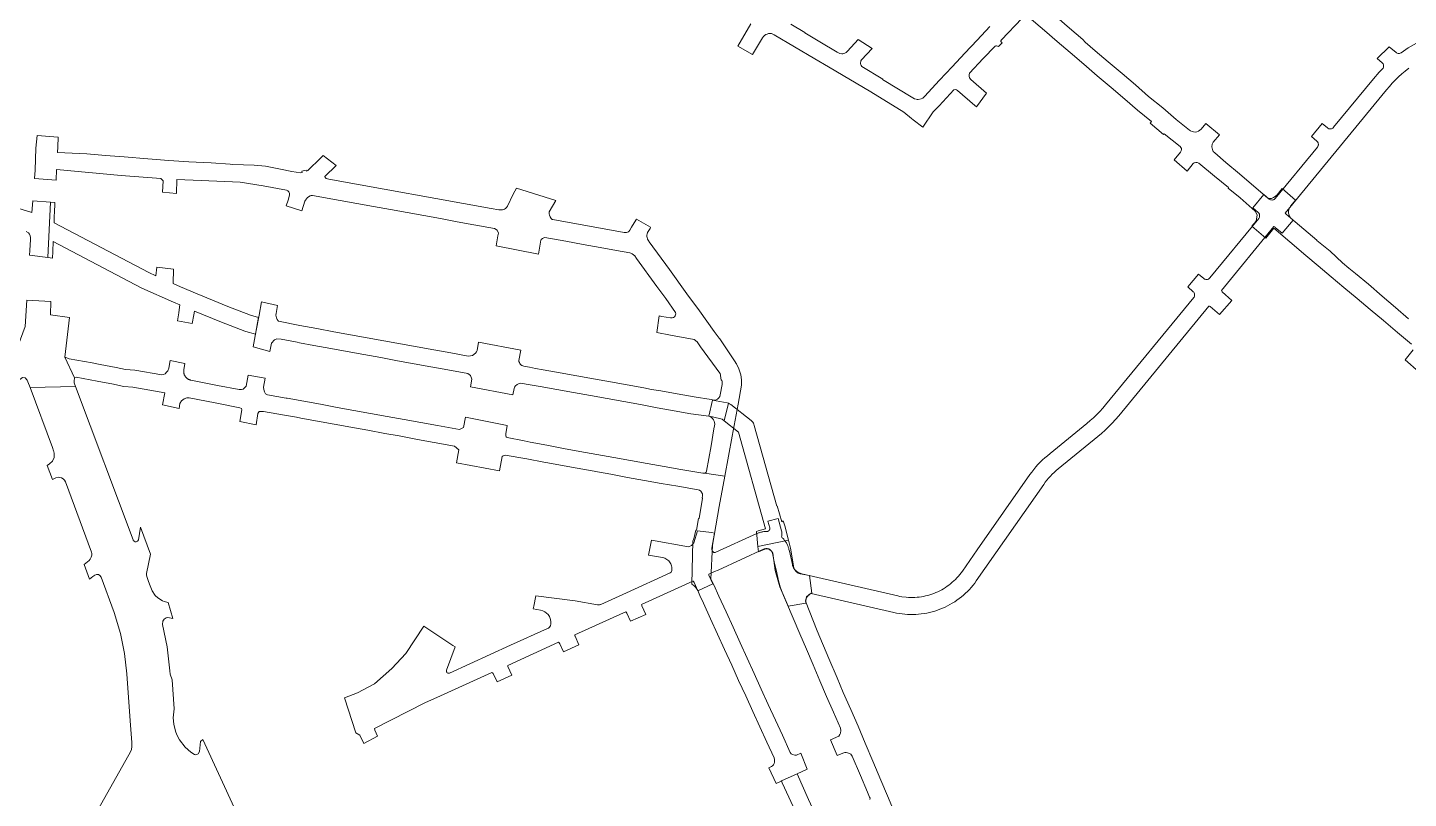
# Model space of a CAD drawing. Header units: inches. Extents: x 704148 to 723432, y 7075344 to 7101810.
# Drawn here: x 718681 to 719656, y 7086442 to 7086986 of the extents above; entities that cross this region are included whole.
import ezdxf

# ---------------------------------------------------------------- set-up
doc = ezdxf.new("R2010")
doc.units = ezdxf.units.IN
doc.header["$MEASUREMENT"] = 0
doc.layers.add('gisdb.gisadmin', color=7, linetype='Continuous', lineweight=9, true_color=0xccf5fc)

msp = doc.modelspace()

# ---------------------------------------------------------------- linework, layer by layer
at = {"layer": 'gisdb.gisadmin'}
for points in [[(719382.96, 7086992.62), (719368.69, 7086977.41), (719368.22, 7086976.69), (719368.25, 7086976.35), (719368.62, 7086975.86), (719369.11, 7086975.43), (719366.45, 7086972.69), (719365.09, 7086973.32), (719364.61, 7086973.3), (719364.07, 7086973.08), (719355.65, 7086964.26), (719345.95, 7086953.85), (719345.73, 7086952.88), (719345.73, 7086951.9), (719346.1, 7086950.67), (719347, 7086949.43), (719357.9426, 7086939.93), (719351.0608, 7086930.0723), (719349.72, 7086931.23), (719337.58, 7086941.7), (719336.8, 7086942.16), (719336.03, 7086942.34), (719335.13, 7086942.26), (719334.9295, 7086942.1531), (719324.489, 7086931.0053), (719322.9032, 7086929.3123), (719321.5274, 7086927.8437), (719321.297, 7086927.6056), (719320.406, 7086926.685), (719313.085, 7086915.858), (719306.2669, 7086921.1201), (719305.067, 7086922.0652), (719299.5671, 7086926.3971), (719276.3674, 7086940.8047), (719246.4146, 7086958.3957), (719236.9033, 7086964.0402), (719208.1522, 7086981.1372), (719207.2076, 7086981.585), (719206.1997, 7086981.8621), (719205.159, 7086981.9601), (719204.117, 7086981.8759), (719203.1055, 7086981.6122), (719202.1551, 7086981.1769), (719201.2947, 7086980.5833), (719200.5504, 7086979.8493), (719199.9447, 7086978.9973), (719192.8952, 7086967.0693), (719182.4829, 7086973.0812), (719191.72, 7086988.83)], [(719658.14, 7086762.62), (719648.3, 7086770.87), (719638.26, 7086779.3), (719628.95, 7086787.1), (719619.66, 7086794.9), (719610.42, 7086802.54), (719601.32, 7086810.06), (719592.1, 7086817.96), (719583.57, 7086825.26), (719561, 7086844.6), (719555.3111, 7086837.5043), (719545.3377, 7086845.9002), (719548.34, 7086849.54), (719549.16, 7086854.03), (719547.59, 7086856.63), (719537, 7086866.02), (719528.59, 7086872.81), (719528.92, 7086873.22), (719518.97, 7086881.34), (719507.84, 7086890.42), (719506.66, 7086890.8), (719505.9, 7086890.86), (719504.68, 7086890.56), (719504.02, 7086890.08), (719499.5799, 7086884.6795), (719490.6121, 7086892.8603), (719494.96, 7086898.16), (719495.46, 7086899.14), (719495.7, 7086900.06), (719495.6, 7086900.66), (719495.3, 7086901.52), (719494.64, 7086902.22), (719483.5, 7086911.24), (719483.01, 7086910.64), (719473.47, 7086918.57), (719474.42, 7086919.74), (719464.6, 7086927.88), (719455.59, 7086935.65), (719446.06, 7086943.76), (719436.25, 7086952.15), (719426.74, 7086960.29), (719417.12, 7086968.52), (719407.99, 7086976.33), (719398.91, 7086984.1), (719388.18, 7086993.28)], [(719407.59, 7086993.48), (719416.7, 7086985.62), (719425.96, 7086977.64), (719427.66, 7086975.74), (719434.8, 7086969.71), (719443.87, 7086962.06), (719453.7, 7086953.77), (719463.14, 7086945.8), (719472.5, 7086937.58), (719482.44, 7086929.44), (719491.98, 7086921.3), (719501.31, 7086913.75), (719502.14, 7086913.18), (719503.2, 7086912.68), (719504.23, 7086912.44), (719505.34, 7086912.39), (719506.55, 7086912.57), (719507.67, 7086912.97), (719508.74, 7086913.64), (719509.55, 7086914.36), (719512.8998, 7086918.5065), (719522.4257, 7086910.4992), (719517.99, 7086905.25), (719517.35, 7086903.91), (719517.13, 7086902.03), (719517.47, 7086900.13), (719518.13, 7086898.69), (719519.11, 7086897.62), (719526.96, 7086890.97), (719536.65, 7086882.77), (719556.71, 7086865.81), (719557.84, 7086865.5), (719559.35, 7086865.56), (719560.69, 7086866.11), (719561.92, 7086866.77), (719563.29, 7086868.07), (719566.7513, 7086872.4537), (719576.0982, 7086864.2829), (719572.65, 7086859.95), (719571.63, 7086858.13), (719571.25, 7086856.73), (719571.29, 7086855.09), (719571.65, 7086853.74), (719572.16, 7086852.48), (719572.79, 7086851.68), (719591.23, 7086835.99), (719591.14, 7086835.88), (719600.55, 7086828.24), (719609.28, 7086820.08), (719613.88, 7086816.25), (719618.5, 7086812.4), (719627.68, 7086804.96), (719637.41, 7086796.54), (719646.75, 7086788.47), (719655.92, 7086780.54)], [(719219.78, 7086988.55), (719229.8, 7086982.56), (719229.7, 7086982.4), (719240.23, 7086976.02), (719252.48, 7086968.75), (719254.56, 7086967.76), (719255.79, 7086967.57), (719256.65, 7086967.65), (719257.89, 7086968.13), (719258.83, 7086968.66), (719259.79, 7086969.61), (719267.2921, 7086977.6719), (719277.2239, 7086971.3183), (719269.74, 7086963.27), (719269.39, 7086962.61), (719269.15, 7086960.82), (719269.24, 7086959.92), (719269.51, 7086959.26), (719270.11, 7086958.66), (719284.85, 7086949.69), (719284.6, 7086949.42), (719305.93, 7086936.6), (719307.28, 7086935.84), (719308.28, 7086935.52), (719309.06, 7086935.41), (719309.8, 7086935.41), (719311.95, 7086935.85), (719312.97, 7086936.4), (719314.27, 7086937.6), (719324.81, 7086948.9), (719333.78, 7086958.49), (719342.74, 7086968.07), (719351.38, 7086977.31), (719360.32, 7086986.87)], [(719656.1447, 7086957.4067), (719653.6867, 7086955.4704), (719651.2943, 7086953.4537), (719648.9702, 7086951.3586), (719646.7169, 7086949.1875), (719644.5369, 7086946.9428), (719642.4327, 7086944.6271), (719640.4064, 7086942.2427), (719568.8931, 7086855.2018), (719569.2014, 7086854.7794), (719569.517, 7086854.4677), (719574.5337, 7086850.1982), (719566.7801, 7086840.8837), (719561.9289, 7086845.0481), (719561.5039, 7086845.3529), (719560.9977, 7086845.592), (719523.8791, 7086800.4139), (719524.125, 7086799.9533), (719524.408, 7086799.6357), (719531.3057, 7086793.382), (719522.5286, 7086783.665), (719515.8922, 7086789.1176), (719515.449, 7086789.3935), (719514.9606, 7086789.504), (719514.9494, 7086789.5453), (719451.3322, 7086712.115), (719449.0696, 7086709.4521), (719446.7203, 7086706.8654), (719444.2869, 7086704.3578), (719441.7719, 7086701.9319), (719439.1781, 7086699.5905), (719436.5084, 7086697.336), (719408.5925, 7086674.5411), (719407.164, 7086673.3331), (719405.778, 7086672.0765), (719404.4362, 7086670.7728), (719403.1401, 7086669.4237), (719401.8914, 7086668.0307), (719400.6914, 7086666.5954), (719399.5416, 7086665.1196), (719398.4433, 7086663.6051), (719350.8301, 7086595.5025), (719349.6876, 7086593.9277), (719348.4908, 7086592.3936), (719347.2413, 7086590.9022), (719345.9405, 7086589.4554), (719344.59, 7086588.0548), (719343.1914, 7086586.7022), (719341.7465, 7086585.3993), (719340.257, 7086584.1475), (719338.7247, 7086582.9485), (719337.1515, 7086581.8036), (719335.5394, 7086580.7144), (719333.8902, 7086579.6821), (719332.206, 7086578.7079), (719330.4888, 7086577.7932), (719328.7407, 7086576.9389), (719326.9639, 7086576.1461), (719325.1606, 7086575.4158), (719323.3328, 7086574.7488), (719321.4829, 7086574.1461), (719319.6131, 7086573.6083), (719317.7256, 7086573.136), (719315.8228, 7086572.7299), (719313.907, 7086572.3904), (719311.9805, 7086572.118), (719310.0457, 7086571.913), (719308.105, 7086571.7756), (719306.1606, 7086571.706), (719304.2149, 7086571.7044), (719302.2704, 7086571.7706), (719300.3294, 7086571.9046), (719298.3942, 7086572.1063), (719296.4673, 7086572.3753), (719294.5509, 7086572.7115), (719292.6474, 7086573.1143), (719234.3209, 7086586.5246), (719233.8395, 7086586.3192), (719233.3778, 7086586.0726), (719232.9393, 7086585.7866), (719232.5275, 7086585.4636), (719232.1454, 7086585.1059), (719231.7958, 7086584.7162), (719231.4816, 7086584.2976), (719231.2051, 7086583.8532), (719230.9684, 7086583.3864), (719230.7732, 7086582.9007), (719230.6211, 7086582.3998), (719230.5133, 7086581.8876), (719230.4505, 7086581.368), (719230.4332, 7086580.8448), (719230.4616, 7086580.3222), (719230.5354, 7086579.804), (719230.5615, 7086579.6725), (719218.0819, 7086577.6496), (719213.7644, 7086587.3974), (719212.3232, 7086591.2863), (719211.6189, 7086593.8683), (719211.4678, 7086594.5357), (719209.9903, 7086601.0614), (719208.1984, 7086608.9758), (719206.827, 7086615.0329), (719206.6011, 7086615.7385), (719206.256, 7086616.394), (719205.8024, 7086616.9797), (719204.9493, 7086617.6891), (719204.2907, 7086618.0282), (719203.2177, 7086618.3105), (719202.1083, 7086618.3055), (719201.0379, 7086618.0136), (719168.5992, 7086603.0686), (719166.0131, 7086602.12), (719161.9408, 7086600.2719), (719161.9787, 7086600.0092), (719162.0691, 7086599.5387), (719164.8396, 7086593.3407), (719154.1683, 7086588.5159), (719151.5043, 7086594.4296), (719151.1609, 7086594.9846), (719150.8981, 7086595.2603), (719150.7547, 7086595.1952), (719114.5041, 7086578.7434), (719114.5484, 7086578.3099), (719114.7242, 7086577.7536), (719117.3986, 7086571.8124), (719106.6139, 7086566.9141), (719103.968, 7086572.6694), (719103.6396, 7086573.2964), (719103.3724, 7086573.6184), (719101.7702, 7086572.9661), (719067.2951, 7086557.3187), (719067.3282, 7086556.894), (719067.3819, 7086556.6916), (719067.482, 7086556.4276), (719070.1902, 7086550.3819), (719059.3605, 7086545.4165), (719056.7125, 7086550.9045), (719056.2611, 7086551.7527), (719055.9056, 7086552.1493), (719019.939, 7086535.8264), (719019.9928, 7086535.4116), (719020.1466, 7086534.9452), (719022.8548, 7086528.8996), (719012.4773, 7086524.162), (719009.6374, 7086530.1158), (719009.4084, 7086530.3381), (719009.137, 7086530.5559), (719008.8136, 7086530.7687), (718972.4032, 7086514.3628), (718961.3655, 7086509.3541), (718925.9805, 7086491.2548), (718926.07, 7086490.12), (718928.1349, 7086485.8714), (718918.4762, 7086480.6958), (718915.5471, 7086486.4918), (718912.7426, 7086488.1745), (718904.6407, 7086512.9787), (718913.9579, 7086516.4064), (718925.9237, 7086522.8879), (718938.2635, 7086533.4827), (718948.1104, 7086544.0774), (718960.6994, 7086563.3973), (718981.19, 7086549.81), (718982.9473, 7086548.855), (718976.8579, 7086532.4143), (718976.7536, 7086532.1746), (718976.6924, 7086531.9204), (718976.6855, 7086531.5288), (718976.78, 7086531.1489), (718976.8966, 7086530.9148), (718977.2417, 7086530.5245), (718977.5772, 7086530.3227), (718977.9536, 7086530.2146), (718978.3451, 7086530.2077), (718978.7958, 7086530.3322), (719022.0514, 7086549.9631), (719048.1449, 7086561.8053), (719048.1316, 7086561.8234), (719048.7523, 7086562.1476), (719049.291, 7086562.5903), (719050.0995, 7086563.72), (719050.4728, 7086565.0581), (719050.489, 7086566.6268), (719050.2325, 7086568.1745), (719049.3558, 7086570.3543), (719048.4692, 7086571.6485), (719047.3714, 7086572.7692), (719046.0956, 7086573.6822), (719044.6807, 7086574.3598), (719043.0433, 7086574.8041), (719038.0069, 7086575.6716), (719038.3464, 7086577.6426), (719039.8173, 7086584.9607), (719067.6922, 7086581.2772), (719083.3755, 7086578.556), (719084.6979, 7086578.5484), (719085.467, 7086578.753), (719085.7124, 7086578.8547), (719103.8221, 7086587.0735), (719134.6079, 7086601.0452), (719135.3481, 7086601.6233), (719135.7921, 7086602.747), (719135.8834, 7086603.5696), (719135.8968, 7086604.1214), (719135.8721, 7086604.6728), (719135.8095, 7086605.2212), (719135.645, 7086606.0324), (719135.3977, 7086606.8222), (719135.07, 7086607.5823), (719134.6656, 7086608.3045), (719134.1887, 7086608.981), (719133.6444, 7086609.6046), (719133.0387, 7086610.1686), (719132.3779, 7086610.6671), (719131.6691, 7086611.0945), (719130.92, 7086611.4465), (719130.1385, 7086611.7192), (719129.333, 7086611.9097), (719119.4725, 7086613.7086), (719121.5528, 7086624.2236), (719147.7281, 7086619.4248), (719149.7847, 7086620.5466), (719151.4251, 7086622.3116), (719153.893, 7086630.9098), (719163.9168, 7086629.5202), (719165.8908, 7086629.199), (719164.1559, 7086618.5366), (719164.1218, 7086618.2711), (719164.1055, 7086618.0039), (719164.1146, 7086617.6026), (719164.1431, 7086617.3364), (719164.21, 7086617.0031), (719164.2765, 7086616.8077), (719164.4679, 7086616.4428), (719164.7301, 7086616.1248), (719164.9387, 7086615.9456), (719165.2928, 7086615.7347), (719165.6158, 7086615.6175), (719166.0915, 7086615.5496), (719166.5023, 7086615.5834), (719166.8333, 7086615.6755), (719166.9605, 7086615.728), (719195.9663, 7086628.8918), (719196.475, 7086629.1123), (719196.991, 7086629.3153), (719197.5135, 7086629.5006), (719198.0421, 7086629.6679), (719198.5761, 7086629.8172), (719199.1148, 7086629.9481), (719199.6577, 7086630.0605), (719200.2041, 7086630.1544), (719200.7534, 7086630.2296), (719201.305, 7086630.286), (719201.8581, 7086630.3235), (719202.4123, 7086630.3422), (719202.9667, 7086630.3419), (719203.1761, 7086630.3492), (719203.2456, 7086630.3566), (719203.3148, 7086630.3663), (719203.3836, 7086630.3784), (719203.5197, 7086630.4099), (719203.5869, 7086630.4292), (719203.6534, 7086630.4508), (719203.719, 7086630.4747), (719203.7838, 7086630.5009), (719203.8476, 7086630.5293), (719203.9104, 7086630.56), (719203.9721, 7086630.5928), (719204.0326, 7086630.6278), (719204.0918, 7086630.6648), (719204.1497, 7086630.7039), (719204.2063, 7086630.745), (719204.2613, 7086630.7881), (719204.3148, 7086630.833), (719204.3667, 7086630.8798), (719204.4169, 7086630.9284), (719204.4654, 7086630.9787), (719204.5121, 7086631.0307), (719204.557, 7086631.0842), (719204.6, 7086631.1393), (719204.641, 7086631.1959), (719204.68, 7086631.2538), (719204.717, 7086631.3131), (719204.7519, 7086631.3737), (719204.7846, 7086631.4354), (719204.8152, 7086631.4983), (719204.8436, 7086631.5621), (719204.8697, 7086631.6269), (719204.8935, 7086631.6926), (719204.915, 7086631.7591), (719204.9342, 7086631.8263), (719204.951, 7086631.8941), (719204.9655, 7086631.9625), (719204.9775, 7086632.0313), (719204.9871, 7086632.1005), (719204.9944, 7086632.17), (719204.9991, 7086632.2397), (719205.0015, 7086632.3096), (719205.0014, 7086632.3794), (719204.9988, 7086632.4493), (719204.9939, 7086632.519), (719204.9864, 7086632.5885), (719204.9766, 7086632.6576), (719204.9644, 7086632.7264), (719204.9497, 7086632.7948), (719204.9327, 7086632.8625), (719203.6411, 7086637.6507), (719210.8822, 7086639.6041), (719213.2383, 7086630.8699), (719213.4041, 7086630.1232), (719213.5001, 7086629.3879), (719213.5317, 7086628.647), (719213.4986, 7086627.9062), (719213.401, 7086627.1712), (719213.2397, 7086626.4474), (719213.6503, 7086626.0843), (719214.0485, 7086625.7075), (719214.4337, 7086625.3176), (719214.8055, 7086624.9148), (719215.1636, 7086624.4998), (719215.5074, 7086624.0729), (719216.1509, 7086623.1855), (719216.4499, 7086622.7261), (719216.7332, 7086622.2568), (719217.0005, 7086621.7783), (719217.4859, 7086620.7955), (719217.7035, 7086620.2924), (719217.904, 7086619.7822), (719218.0872, 7086619.2656), (719218.2528, 7086618.7431), (719218.4007, 7086618.2153), (719218.5308, 7086617.6828), (719218.8071, 7086616.4624), (719220.9504, 7086606.9958), (719221.021, 7086606.7068), (719221.1015, 7086606.4203), (719221.1916, 7086606.1368), (719221.2912, 7086605.8565), (719221.4004, 7086605.5797), (719221.5189, 7086605.3068), (719221.6466, 7086605.0381), (719221.7834, 7086604.7738), (719221.9291, 7086604.5144), (719222.0835, 7086604.2601), (719222.2465, 7086604.0112), (719222.4178, 7086603.768), (719222.5974, 7086603.5307), (719222.7848, 7086603.2997), (719222.9801, 7086603.0751), (719223.1828, 7086602.8574), (719223.3928, 7086602.6467), (719223.6099, 7086602.4432), (719223.8338, 7086602.2472), (719224.0642, 7086602.059), (719224.3008, 7086601.8787), (719224.5435, 7086601.7065), (719224.7919, 7086601.5427), (719225.0457, 7086601.3874), (719225.3046, 7086601.2409), (719225.5684, 7086601.1032), (719225.8367, 7086600.9746), (719226.1092, 7086600.8552), (719226.3856, 7086600.7451), (719226.6656, 7086600.6445), (719226.9488, 7086600.5534), (719227.235, 7086600.4721), (719227.5238, 7086600.4005), (719295.3363, 7086584.8091), (719296.8301, 7086584.493), (719298.3339, 7086584.2293), (719301.3647, 7086583.8598), (719302.888, 7086583.7547), (719304.4139, 7086583.7027), (719305.9408, 7086583.704), (719307.4666, 7086583.7586), (719308.9897, 7086583.8664), (719310.508, 7086584.0273), (719312.0198, 7086584.2411), (719313.5233, 7086584.5075), (719315.0165, 7086584.8262), (719316.4977, 7086585.1968), (719317.965, 7086585.6189), (719319.4167, 7086586.0919), (719320.8511, 7086586.6153), (719322.2663, 7086587.1884), (719323.6606, 7086587.8105), (719325.0324, 7086588.4809), (719326.38, 7086589.1988), (719327.7017, 7086589.9633), (719328.9959, 7086590.7734), (719330.261, 7086591.6282), (719331.4956, 7086592.5266), (719332.698, 7086593.4675), (719333.8669, 7086594.4498), (719335.0008, 7086595.4723), (719336.0984, 7086596.5338), (719337.1582, 7086597.6329), (719338.179, 7086598.7683), (719339.1596, 7086599.9387), (719340.0987, 7086601.1425), (719340.9953, 7086602.3784), (719351.4303, 7086617.3039), (719388.6086, 7086670.481), (719389.9497, 7086672.3305), (719391.3539, 7086674.1327), (719392.8193, 7086675.8855), (719394.3443, 7086677.5866), (719395.9271, 7086679.2342), (719397.5657, 7086680.8262), (719399.2582, 7086682.3608), (719401.0027, 7086683.836), (719402.9597, 7086685.434), (719428.9186, 7086706.6309), (719431.2854, 7086708.6295), (719433.5848, 7086710.7053), (719435.8144, 7086712.8559), (719437.9717, 7086715.079), (719440.0545, 7086717.3721), (719442.0603, 7086719.7328), (719504.3711, 7086795.576), (719504.5478, 7086795.8338), (719504.7798, 7086796.2997), (719504.9468, 7086796.9012), (719504.9858, 7086797.5242), (719504.8674, 7086798.2422), (719504.6306, 7086798.8197), (719504.3452, 7086799.255), (719503.989, 7086799.6344), (719500.1024, 7086803.1124), (719507.6484, 7086812.1265), (719511.4285, 7086808.9448), (719511.9399, 7086808.5975), (719512.3159, 7086808.4276), (719512.8127, 7086808.2904), (719513.4289, 7086808.2407), (719513.9413, 7086808.2967), (719514.8106, 7086808.6138), (719515.3181, 7086808.9668), (719515.6783, 7086809.3355), (719550.2099, 7086851.3649), (719550.5031, 7086851.7922), (719550.7514, 7086852.362), (719550.877, 7086852.9708), (719550.8615, 7086853.6953), (719550.6727, 7086854.395), (719550.3217, 7086855.029), (719549.8288, 7086855.5603), (719545.9565, 7086858.8342), (719553.7883, 7086868.2772), (719557.5517, 7086865.094), (719558.0632, 7086864.7451), (719558.5368, 7086864.5397), (719559.0386, 7086864.4186), (719559.6571, 7086864.3893), (719560.1681, 7086864.4624), (719560.5631, 7086864.5834), (719561.0275, 7086864.809), (719561.3667, 7086865.0448), (719561.8071, 7086865.4801), (719591.6426, 7086901.7938), (719591.827, 7086902.0435), (719591.9846, 7086902.3109), (719592.0739, 7086902.4976), (719592.1832, 7086902.788), (719592.262, 7086903.0882), (719592.3093, 7086903.395), (719592.3231, 7086903.6014), (719592.3171, 7086903.9117), (719592.279, 7086904.2198), (719592.236, 7086904.4222), (719592.1456, 7086904.7191), (719592.0251, 7086905.0051), (719591.9285, 7086905.1882), (719591.7607, 7086905.4492), (719591.6342, 7086905.613), (719591.4967, 7086905.7677), (719591.2712, 7086905.981), (719587.3964, 7086909.2853), (719595.0188, 7086918.4632), (719598.7892, 7086915.2807), (719599.036, 7086915.0933), (719599.7742, 7086914.7276), (719600.481, 7086914.583), (719601.0996, 7086914.5967), (719601.7022, 7086914.737), (719602.1737, 7086914.9465), (719602.5206, 7086915.1704), (719602.9057, 7086915.5137), (719603.1175, 7086915.7584), (719631.1345, 7086949.8605), (719635.339, 7086954.6751), (719637.548, 7086956.9854), (719637.7533, 7086957.2164), (719637.988, 7086957.5549), (719638.2797, 7086958.2128), (719638.373, 7086958.6141), (719638.4063, 7086958.9213), (719638.3912, 7086959.4358), (719638.3159, 7086959.8407), (719638.2234, 7086960.1356), (719638.0538, 7086960.511), (719637.95, 7086960.6891), (719637.7072, 7086961.0218), (719637.4211, 7086961.3181), (719633.8786, 7086964.3031), (719642.4177, 7086972.5628), (719647.1549, 7086968.5603), (719647.5831, 7086968.2584), (719648.0573, 7086968.0356), (719648.5631, 7086967.8987), (719648.98, 7086967.8539), (719649.5033, 7086967.8803), (719650.014, 7086967.9973), (719650.5883, 7086968.2522), (719650.8523, 7086968.4233), (719655.7259, 7086971.755), (719663.7316, 7086976.4268)], [(718671.07, 7086859.54), (718683.89, 7086855.61), (718684.6486, 7086863.8932), (718697.1073, 7086862.8831), (718695.2958, 7086823.8421), (718682.3816, 7086825.3918), (718682.66, 7086828.65), (718683.02, 7086836.45), (718683.02, 7086837.83), (718682.91, 7086839.05), (718682.44, 7086840.24), (718681.64, 7086841.15), (718679.99, 7086842.2)], [(719663.2711, 7086743.0081), (719653.6662, 7086751.4455), (719659.3, 7086758.5)], [(718729.1691, 7086431.3146), (718753.7026, 7086474.6765), (718754.436, 7086476.4918), (718754.6746, 7086478.4351), (718754.5497, 7086480.4232), (718754.4793, 7086481.4299), (718753.4192, 7086496.5979), (718751.097, 7086529.8244), (718749.47, 7086544.109), (718746.6042, 7086558.1974), (718742.106, 7086573.1393), (718732.8221, 7086598.0801), (718731.9202, 7086599.3443), (718731.0133, 7086599.8573), (718729.7244, 7086600.0154), (718728.4893, 7086599.614), (718727.1375, 7086598.5728), (718724.796, 7086596.7029), (718720.9476, 7086606.9932), (718724.5466, 7086609.955), (718725.2304, 7086610.7464), (718725.9737, 7086612.1251), (718726.3348, 7086613.6492), (718726.3499, 7086614.695), (718726.1832, 7086615.7275), (718707.634, 7086665.4308), (718707.0211, 7086666.5832), (718706.1308, 7086667.5378), (718705.0238, 7086668.2293), (718702.4711, 7086668.6563), (718700.8564, 7086668.2196), (718698.4628, 7086667.1154), (718694.7939, 7086676.9257), (718696.5115, 7086678.1388), (718698.4681, 7086680.1114), (718699.6321, 7086682.6342), (718699.8631, 7086685.4029), (718699.6154, 7086686.7752), (718699.3877, 7086687.4055), (718698.5941, 7086689.6024), (718682.7321, 7086732.0162), (718714.8971, 7086732.7953), (718755.4498, 7086624.3612), (718755.5999, 7086624.0465), (718755.9214, 7086623.6351), (718756.1904, 7086623.4134), (718756.8225, 7086623.1254), (718757.1663, 7086623.0679), (718757.6877, 7086623.0953), (718758.1842, 7086623.2567), (718758.4846, 7086623.4336), (718758.7497, 7086623.6601), (718758.9714, 7086623.9291), (718759.1431, 7086624.2325), (718759.2084, 7086624.3943), (718760.5933, 7086633.4462), (718767.7186, 7086614.3938), (718764.9571, 7086600.6615), (718764.8866, 7086599.6197), (718765.1003, 7086598.62), (718765.0882, 7086598.5951), (718765.1291, 7086598.4855), (718765.136, 7086598.4669), (718766.1415, 7086595.7727), (718767.0808, 7086593.2608), (718768.9187, 7086588.5094), (718771.0517, 7086585.2255), (718772.9168, 7086583.393), (718776.2377, 7086581.3183), (718777.4511, 7086580.8282), (718780.2749, 7086580.126), (718783.4785, 7086569.0065), (718779.8909, 7086569.512), (718778.8707, 7086569.2891), (718777.4075, 7086568.3632), (718776.4727, 7086566.9057), (718776.3411, 7086564.5785), (718779.4959, 7086548.8635), (718781.423, 7086531.9439), (718781.586, 7086529.6123), (718783.0024, 7086525.6173), (718784.4977, 7086505.1779), (718783.7453, 7086498.7174), (718784.1635, 7086494.3867), (718785.4411, 7086489.2619), (718786.4098, 7086486.8024), (718788.3455, 7086483.2024), (718792.2939, 7086478.0782), (718796.2799, 7086474.613), (718798.7777, 7086472.9901), (718799.8508, 7086472.7366), (718801.4961, 7086473.31), (718802.42, 7086475.0268), (718803.163, 7086481.9684), (718804.69, 7086483.44), (718828.16, 7086432.4)], [(719275.71, 7086441.04), (719275.8585, 7086441.9588), (719275.5031, 7086442.7961), (719274.0044, 7086446.3276), (719269.0674, 7086457.9713), (719263.08, 7086471.66), (719262.22, 7086473.02), (719261.32, 7086473.62), (719259.94, 7086474.12), (719258.87, 7086474.27), (719258.04, 7086474.22), (719256.5, 7086473.93), (719252.5884, 7086472.1598), (719247.9226, 7086483.2713), (719253.84, 7086485.92), (719254.57, 7086486.88), (719255, 7086487.96), (719255.28, 7086489.82), (719254.88, 7086491.46), (719250.06, 7086502.71), (719245.0848, 7086513.8196), (719240.406, 7086524.873), (719235.6576, 7086536.1011), (719230.9434, 7086547.2323), (719226.29, 7086558.13), (719221.56, 7086569.18), (719216.86, 7086580.17), (719212.11, 7086591.26), (719208.82, 7086602.74), (719207.05, 7086615.08), (719206.21, 7086616.55), (719204.73, 7086617.64), (719203.19, 7086618.16), (719202.34, 7086618.12), (719201.41, 7086617.93), (719196.9889, 7086615.9281), (719196.6031, 7086619.8135), (719218.2417, 7086624.1412), (719219.66, 7086618.45), (719222.06, 7086604.76), (719222.57, 7086603.48), (719223.63, 7086602.16), (719225.04, 7086601.01), (719226.44, 7086600.46), (719232.9876, 7086599.1949), (719234.6135, 7086586.73), (719234.25, 7086586.73), (719232.46, 7086585.7), (719230.92, 7086584.16), (719230.15, 7086581.08), (719238.47, 7086560.23), (719246.78, 7086540.61), (719252.51, 7086527.06), (719256.93, 7086516.62), (719262.3, 7086504.65), (719267.3, 7086492.85), (719272.36, 7086480.95), (719277.79, 7086468.14), (719283.44, 7086454.81), (719288.13, 7086443.76), (719294.32, 7086429.17)]]:
    msp.add_lwpolyline(points, dxfattribs=at)
for points in [[(719138.5, 7086784.89), (719131.67, 7086794.78), (719125.36, 7086803.44), (719110.97, 7086823.2), (719109.68, 7086824.91), (719108.87, 7086825.77), (719107.93, 7086826.48), (719106.97, 7086826.87), (719106.13, 7086827.11), (719096.79, 7086828.76), (719085.23, 7086830.89), (719073.34, 7086833.09), (719061.11, 7086835.28), (719046.2, 7086837.96), (719045.4, 7086837.76), (719044.48, 7086837.25), (719043.7, 7086836.57), (719043.43, 7086836.15), (719041.59, 7086826.2), (719011.7725, 7086832.096), (719013.09, 7086839.02), (719013.39, 7086841), (719012.62, 7086843.11), (719010.69, 7086844.33), (718996.03, 7086846.94), (718984.21, 7086849.04), (718972.5, 7086851.26), (718960.78, 7086853.47), (718948.88, 7086855.54), (718937.14, 7086857.59), (718925.23, 7086859.74), (718913.35, 7086861.88), (718901.59, 7086864.11), (718882.07, 7086867.64), (718881.3, 7086867.65), (718880.41, 7086867.44), (718878.62, 7086866.09), (718877.87, 7086865.24), (718877.19, 7086864.26), (718876.82, 7086863.5), (718874.5351, 7086856.669), (718863.46, 7086860.18), (718864.92, 7086864.33), (718865.66, 7086866.89), (718865.91, 7086868.12), (718865.86, 7086869.09), (718865.53, 7086870.08), (718864.83, 7086870.94), (718863.83, 7086871.35), (718847.28, 7086874.29), (718847.3095, 7086874.3658), (718830.9661, 7086876.9153), (718803.4181, 7086878.068), (718786.4437, 7086878.7783), (718786.0736, 7086869.0232), (718776.195, 7086869.8891), (718776.8231, 7086877.9505), (718775.0224, 7086879.6511), (718747.1124, 7086881.7519), (718701.4718, 7086885.9169), (718701.086, 7086878.308), (718685.8688, 7086879.5069), (718686.25, 7086885.42), (718686.74, 7086900.98), (718687.7258, 7086909.9371), (718702.6416, 7086908.8353), (718702.2878, 7086901.9037), (718702.0896, 7086898.0196), (718722.7865, 7086896.9923), (718736.0413, 7086895.9001), (718749.2714, 7086894.8098), (718765.91, 7086893.3588), (718780.736, 7086892.3853), (718794.7412, 7086891.4658), (718810.602, 7086890.6209), (718823.9464, 7086889.7085), (718825.848, 7086889.5785), (718841.01, 7086888.93), (718849.04, 7086888.19), (718859.46, 7086886.28), (718867.6, 7086884.64), (718873.64, 7086883.68), (718874.85, 7086883.75), (718874.57, 7086884.7), (718877.62, 7086885.5), (718878.01, 7086884.87), (718878.76, 7086885.13), (718888.04, 7086894.12), (718889.7886, 7086895.8811), (718898.7879, 7086888.7152), (718890.88, 7086880.96), (718890.83, 7086880.86), (718891.09, 7086880.26), (718891.87, 7086879.59), (718893.64, 7086879.09), (719008.2856, 7086858.4842), (719013.65, 7086857.52), (719015.22, 7086857.37), (719016.36, 7086857.51), (719017.64, 7086857.94), (719018.37, 7086858.44), (719019.22, 7086859.09), (719019.91, 7086860.12), (719023.76, 7086868.41), (719026.1321, 7086872.7737), (719054.043, 7086863.9606), (719049.3, 7086855.94), (719049.16, 7086855.5), (719049.18, 7086854.66), (719049.39, 7086853.67), (719049.87, 7086852.56), (719050.61, 7086851.38), (719051.28, 7086850.71), (719051.46, 7086850.58), (719051.9, 7086850.52), (719102.3, 7086841.53), (719103.09, 7086841.46), (719103.8, 7086841.53), (719105.14, 7086841.98), (719105.48, 7086842.24), (719106.27, 7086843.21), (719107.43, 7086845.12), (719110.346, 7086850.0916), (719110.8414, 7086850.9362), (719120.88, 7086845.1129), (719120.4381, 7086844.3628), (719118.7535, 7086841.5031), (719118.6269, 7086841.2882), (719118.3777, 7086840.4569), (719118.251, 7086839.5983), (719118.2496, 7086838.7304), (719118.3733, 7086837.8714), (719118.6197, 7086837.0392), (719118.7781, 7086836.6588), (719119.1173, 7086836.0216), (719119.5305, 7086835.4297), (719119.9586, 7086834.8396), (719134.1461, 7086815.2797), (719146.5359, 7086798.1982), (719155.2908, 7086786.1281), (719165.8498, 7086771.5707), (719169.3075, 7086766.8037), (719169.6963, 7086766.2677), (719176.7166, 7086755.7176), (719180.9526, 7086749.3519), (719181.0598, 7086749.1744), (719181.24, 7086748.92), (719181.3951, 7086748.6192), (719183.21, 7086745.1), (719184.46, 7086740.96), (719185.06, 7086737.35), (719185.03, 7086733.62), (719182.5763, 7086720.2696), (719178.4282, 7086697.6998), (719173.2249, 7086669.3886), (719158.85, 7086671.59), (719159.57, 7086671.76), (719160.09, 7086672.27), (719160.39, 7086672.99), (719163.53, 7086690.81), (719165.6, 7086702.83), (719166.06, 7086704.95), (719166.09, 7086706.19), (719165.99, 7086707.39), (719165.74, 7086708.31), (719165.3, 7086709.18), (719164.63, 7086710.08), (719163.78, 7086710.8), (719163.04, 7086711.26), (719162.01, 7086711.71), (719164.53, 7086723), (719164.5929, 7086723.3982), (719166.2422, 7086723.111), (719167.2, 7086723.3), (719168.14, 7086723.83), (719168.98, 7086724.65), (719169.64, 7086725.77), (719169.98, 7086726.93), (719171.35, 7086734.13), (719171.41, 7086736.09), (719171.11, 7086737.29), (719170.72, 7086737.14), (719170.01, 7086742.1), (719169.62, 7086742.17), (719156.08, 7086760.82), (719153.81, 7086764.22), (719151.68, 7086765.99), (719134.89, 7086769.01), (719125.2696, 7086770.7427), (719126.8953, 7086782.555), (719128.74, 7086782.22), (719134.82, 7086781.22), (719135.99, 7086781.22), (719136.97, 7086781.52), (719137.69, 7086781.97), (719138.26, 7086782.59), (719138.67, 7086784.05)], [(718695.2958, 7086823.8421), (718697.1073, 7086862.8831), (718700.2957, 7086862.6246), (718699.9091, 7086854.9522), (718699.8601, 7086853.9801), (718699.6384, 7086848.3523), (718766.6721, 7086813.1277), (718771.5659, 7086810.9383), (718772.1656, 7086816.9163), (718784.0443, 7086815.5324), (718783.6647, 7086805.5254), (718788.9295, 7086803.1699), (718800.7905, 7086798.0606), (718822.2598, 7086789.2427), (718838.3565, 7086783.0158), (718844.0148, 7086781.5202), (718844.0901, 7086781.5559), (718841.9333, 7086769.6583), (718834.9686, 7086771.4992), (718834.3934, 7086771.683), (718817.8153, 7086778.0961), (718798.871, 7086785.8767), (718798.4054, 7086783.3363), (718797.2789, 7086777.1902), (718786.81, 7086779.05), (718787.7, 7086784.79), (718788.31, 7086788.74), (718788.4753, 7086790.2999), (718784.1054, 7086792.1823), (718761.5986, 7086802.2513), (718761.2579, 7086802.4169), (718699.1152, 7086835.0714), (718698.8402, 7086828.0888), (718698.657, 7086823.4388)], [(718671.67, 7086754.55), (718679.27, 7086774.98), (718680.5228, 7086793.6923), (718697.38, 7086792.77), (718697.07, 7086783.35), (718710.535, 7086781.4226), (718707.3478, 7086753.4838), (718714.0773, 7086738.8797), (718713.9148, 7086736.4924), (718713.964, 7086735.2906), (718713.9456, 7086735.2697), (718713.972, 7086735.269), (718714.8971, 7086732.7953), (718682.7321, 7086732.0162), (718681.2115, 7086736.082), (718680.5986, 7086737.2345), (718679.21, 7086738.8), (718677.5, 7086739.06), (718664.9918, 7086729.7622), (718657.1281, 7086742.2416)], [(719175.8127, 7086720.8667), (719172.7973, 7086708.4198), (719171.3771, 7086709.5499), (719164.5427, 7086711.3965), (719162.01, 7086711.71), (719149.26, 7086713.49), (719137.46, 7086715.56), (719125.51, 7086717.66), (719113.71, 7086720.01), (719101.92, 7086722.16), (719090.1, 7086724.29), (719078.37, 7086726.4), (719066.42, 7086728.56), (719054.55, 7086730.68), (719042.86, 7086732.76), (719034.4346, 7086734.2373), (719030.37, 7086734.95), (719028.98, 7086734.96), (719027.97, 7086734.72), (719026.64, 7086734.21), (719025.46, 7086733.26), (719024.78, 7086732.27), (719024.45, 7086731.31), (719023.5638, 7086726.7501), (718993.6206, 7086732.5573), (718994.58, 7086737.94), (718993.62, 7086740.47), (718991.7, 7086742), (718977.74, 7086744.51), (718965.64, 7086746.69), (718953.88, 7086748.82), (718942.23, 7086750.94), (718930.35, 7086753.11), (718918.5, 7086755.25), (718906.73, 7086757.38), (718895.01, 7086759.56), (718883.18, 7086761.76), (718873.07, 7086763.64), (718871.27, 7086763.96), (718859.98, 7086766.22), (718857.07, 7086766.29), (718855.37, 7086765.74), (718853.1, 7086763.23), (718852.0165, 7086757.4462), (718840.3072, 7086760.6872), (718842.2, 7086771.13), (718844.37, 7086783.1), (718846.0557, 7086792.5909), (718857.5357, 7086790.0039), (718856.45, 7086784.17), (718856.35, 7086783.11), (718856.39, 7086782.16), (718856.64, 7086781.2), (718857.21, 7086780.02), (718857.99, 7086779.02), (718858.2377, 7086778.8277), (718873.3045, 7086775.8344), (718885.25, 7086773.61), (718897.15, 7086771.43), (718909.03, 7086769.25), (718920.79, 7086767.09), (718932.58, 7086764.95), (718944.26, 7086762.82), (718956.05, 7086760.68), (718967.86, 7086758.57), (718979.74, 7086756.45), (718991.96, 7086754.24), (718993.77, 7086754.35), (718995.06, 7086754.72), (718997.23, 7086756.25), (718997.88, 7086757.17), (718998.34, 7086758.21), (718999.4373, 7086764.1099), (719029.2086, 7086758.2763), (719027.91, 7086751.11), (719027.93, 7086750.29), (719028.19, 7086749.56), (719028.54, 7086748.97), (719029.11, 7086748.25), (719029.89, 7086747.65), (719031.45, 7086747.04), (719035.4213, 7086746.297), (719039.6438, 7086745.507), (719045.0912, 7086744.5514), (719056.8956, 7086742.4509), (719068.8378, 7086740.3174), (719080.6165, 7086738.1885), (719092.4364, 7086736.0622), (719104.2107, 7086733.9401), (719116.0227, 7086731.7839), (719121.6018, 7086730.6726), (719127.97, 7086729.55), (719139.57, 7086727.51), (719151.53, 7086725.35), (719163.6692, 7086723.5947), (719164.5929, 7086723.3982), (719164.53, 7086723), (719174.8692, 7086721.1181), (719175.7687, 7086720.8857)], [(719224.22, 7086459.23), (719213.23, 7086454.21), (719213.0775, 7086454.1403), (719209.399, 7086452.4597), (719204.2732, 7086463.4438), (719206.14, 7086464.3), (719206.88, 7086464.81), (719207.51, 7086465.47), (719207.99, 7086466.41), (719208.27, 7086467.43), (719208.36, 7086468.45), (719208.33, 7086469.4), (719207.98, 7086470.59), (719202.97, 7086481.53), (719197.98, 7086492.4), (719192.98, 7086503.32), (719187.99, 7086514.2), (719183.02, 7086525.12), (719178.12, 7086535.86), (719173.09, 7086546.91), (719168.1, 7086557.86), (719163.13, 7086568.77), (719158.18, 7086579.63), (719155.68, 7086585.13), (719154.1, 7086588.6), (719152.79, 7086590.75), (719151.45, 7086592.27), (719149.97, 7086593.16), (719150.75, 7086623.42), (719151.44, 7086625.18), (719152.74, 7086631.31), (719153.16, 7086631.23), (719154.65, 7086639.49), (719155.05, 7086639.42), (719157.51, 7086653.89), (719157.27, 7086653.99), (719157.55, 7086655.57), (719157.38, 7086656.89), (719156.39, 7086658.7), (719155.47, 7086659.44), (719154.52, 7086659.83), (719139.99, 7086662.26), (719128.24, 7086664.22), (719116.53, 7086666.37), (719104.59, 7086668.57), (719092.67, 7086670.76), (719083.3354, 7086672.4789), (719080.9375, 7086672.9061), (719069.1064, 7086675.0142), (719057.2823, 7086677.1979), (719048.1908, 7086678.8887), (719045.55, 7086679.37), (719033.51, 7086681.55), (719018.1, 7086684.34), (719016.7, 7086683.76), (719016.05, 7086683.26), (719014.1046, 7086673.27), (718983.872, 7086678.9272), (718985.51, 7086687.96), (718982.34, 7086690.62), (718967.97, 7086693.17), (718956.2, 7086695.36), (718944.56, 7086697.56), (718943.3209, 7086697.7946), (718933.1331, 7086699.6299), (718921.1099, 7086701.8133), (718909.1761, 7086703.996), (718897.4227, 7086706.1619), (718885.7064, 7086708.3201), (718873.87, 7086710.44), (718870.83, 7086711), (718862.39, 7086712.47), (718847.46, 7086715.07), (718845.74, 7086715.13), (718844.57, 7086715.01), (718843.65, 7086713.56), (718842.3113, 7086705.6383), (718830.9218, 7086708.0531), (718832.21, 7086716.26), (718832, 7086717.13), (718830.86, 7086717.74), (718813.39, 7086721.19), (718795, 7086724.83), (718793.49, 7086724.6), (718791.48, 7086724.02), (718789.63, 7086722.7), (718788.54, 7086720.7), (718787.8881, 7086717.1774), (718776.1314, 7086719.6701), (718777.906, 7086728.3601), (718755.2889, 7086732.2003), (718749.0096, 7086732.7624), (718747.8105, 7086732.9319), (718741.54, 7086734.2541), (718730.0629, 7086736.5021), (718715.1872, 7086739.2464), (718714.0773, 7086738.8797), (718707.3478, 7086753.4838), (718708.6745, 7086752.9872), (718710.35, 7086752.36), (718726.55, 7086749.41), (718732.31, 7086748.29), (718743.59, 7086746.08), (718750.16, 7086744.81), (718756.81, 7086744.21), (718775.78, 7086741.06), (718776.97, 7086741.15), (718778.02, 7086741.72), (718779.16, 7086742.73), (718780.04, 7086743.8), (718780.72, 7086745.75), (718781.7111, 7086750.9667), (718792.118, 7086749.0313), (718791.267, 7086744.388), (718791.2351, 7086744.1754), (718791.2105, 7086743.9618), (718791.1934, 7086743.7474), (718791.1836, 7086743.5326), (718791.1813, 7086743.3176), (718791.1865, 7086743.1026), (718791.199, 7086742.888), (718791.219, 7086742.6739), (718791.2463, 7086742.4606), (718791.281, 7086742.2484), (718791.323, 7086742.0375), (718791.3722, 7086741.8282), (718791.4287, 7086741.6207), (718791.4922, 7086741.4153), (718791.5629, 7086741.2122), (718791.6405, 7086741.0117), (718791.725, 7086740.8139), (718791.8163, 7086740.6192), (718791.9142, 7086740.4278), (718792.0187, 7086740.2399), (718792.1296, 7086740.0557), (718792.2468, 7086739.8754), (718792.3702, 7086739.6993), (718792.4996, 7086739.5275), (718792.6348, 7086739.3604), (718792.7758, 7086739.198), (718792.9222, 7086739.0405), (718793.074, 7086738.8882), (718793.231, 7086738.7413), (718793.393, 7086738.5998), (718793.5597, 7086738.4641), (718793.731, 7086738.3341), (718793.9068, 7086738.2102), (718794.0867, 7086738.0924), (718794.2705, 7086737.9809), (718794.4581, 7086737.8758), (718794.6492, 7086737.7773), (718794.8436, 7086737.6854), (718795.0411, 7086737.6003), (718795.2414, 7086737.522), (718795.4443, 7086737.4507), (718795.6495, 7086737.3865), (718795.8568, 7086737.3294), (718796.0659, 7086737.2795), (718796.2767, 7086737.2368), (718814.96, 7086733.45), (718830.44, 7086730.6), (718832.03, 7086730.55), (718833.15, 7086730.85), (718834.2, 7086731.71), (718835.3, 7086733.05), (718836.6873, 7086740.743), (718848.6511, 7086738.5182), (718847.59, 7086732.18), (718847.78, 7086730.57), (718848.24, 7086729.01), (718849.05, 7086727.64), (718850.4, 7086726.85), (718863.48, 7086724.52), (718864.18, 7086724.49), (718875.99, 7086722.31), (718887.78, 7086720.14), (718899.56, 7086717.97), (718911.39, 7086715.79), (718923.09, 7086713.65), (718934.87, 7086711.51), (718946.86, 7086709.35), (718958.69, 7086707.22), (718970.34, 7086705.13), (718985.98, 7086702.25), (718988.85, 7086703.83), (718990.1364, 7086710.9738), (719019.6815, 7086705.2411), (719018.7, 7086699.39), (719018.68, 7086697.88), (719018.78, 7086697.26), (719019.02, 7086696.92), (719019.47, 7086696.72), (719031.56, 7086694.28), (719035.79, 7086693.41), (719047.57, 7086691.21), (719059.29, 7086689.03), (719070.92, 7086686.88), (719082.93, 7086684.74), (719094.83, 7086682.62), (719106.58, 7086680.52), (719118.44, 7086678.36), (719130.32, 7086676.2), (719142.13, 7086674.06), (719157.71, 7086671.59), (719158.85, 7086671.59), (719173.2249, 7086669.3886), (719169.27, 7086647.87), (719164.52, 7086620.76), (719163.38, 7086596.79), (719165.496, 7086592.613), (719169.0902, 7086584.6267), (719174.0941, 7086573.6484), (719179.0565, 7086562.7551), (719184.0478, 7086551.8023), (719189.0307, 7086540.8557), (719193.9728, 7086530.0232), (719198.9429, 7086519.1037), (719203.9739, 7086508.1339), (719208.9647, 7086497.2343), (719213.898, 7086486.4877), (719219.4634, 7086474.3219), (719220.14, 7086473.46), (719221.13, 7086472.94), (719222.59, 7086472.51), (719223.81, 7086472.47), (719226.9858, 7086473.8932), (719231.4583, 7086462.5347), (719224.4405, 7086459.3307)], [(719218.2417, 7086624.1412), (719196.6031, 7086619.8135), (719195.5674, 7086630.245), (719196.8, 7086630.8), (719201.9267, 7086632.178), (719182.8332, 7086700.4337), (719172.7973, 7086708.4198), (719175.8127, 7086720.8667), (719176.6215, 7086720.5173), (719177.4072, 7086720.0216), (719191.7625, 7086708.7454), (719192.4, 7086708.197), (719192.9546, 7086707.5648), (719193.4153, 7086706.8613), (719193.7731, 7086706.1003), (719194.0211, 7086705.2967), (719209.9116, 7086648.2313), (719210.2412, 7086648.3594), (719210.24, 7086648.35), (719213.44, 7086637.26), (719214.47, 7086637.8), (719215.7, 7086634.34)], [(719285.9197, 7086355.9671), (719252.1146, 7086340.2566), (719244.7782, 7086351.3427), (719251.5, 7086354.39), (719238.43, 7086383.17), (719244.22, 7086385.75), (719234.84, 7086407), (719227.9449, 7086403.8602), (719222.9206, 7086414.615), (719229.76, 7086417.73), (719221.43, 7086436.12), (719213.8188, 7086452.9358), (719213.23, 7086454.21), (719224.22, 7086459.23), (719232.39, 7086441.14), (719240.71, 7086422.72), (719247.15, 7086425.6559), (719252.2239, 7086414.9428), (719245.55, 7086411.87), (719255.15, 7086390.62), (719262.5, 7086394.18), (719275.46, 7086365.23), (719283.7778, 7086368.9968)]]:
    msp.add_lwpolyline(points, close=True, dxfattribs=at)

doc.saveas('drawing.dxf')
